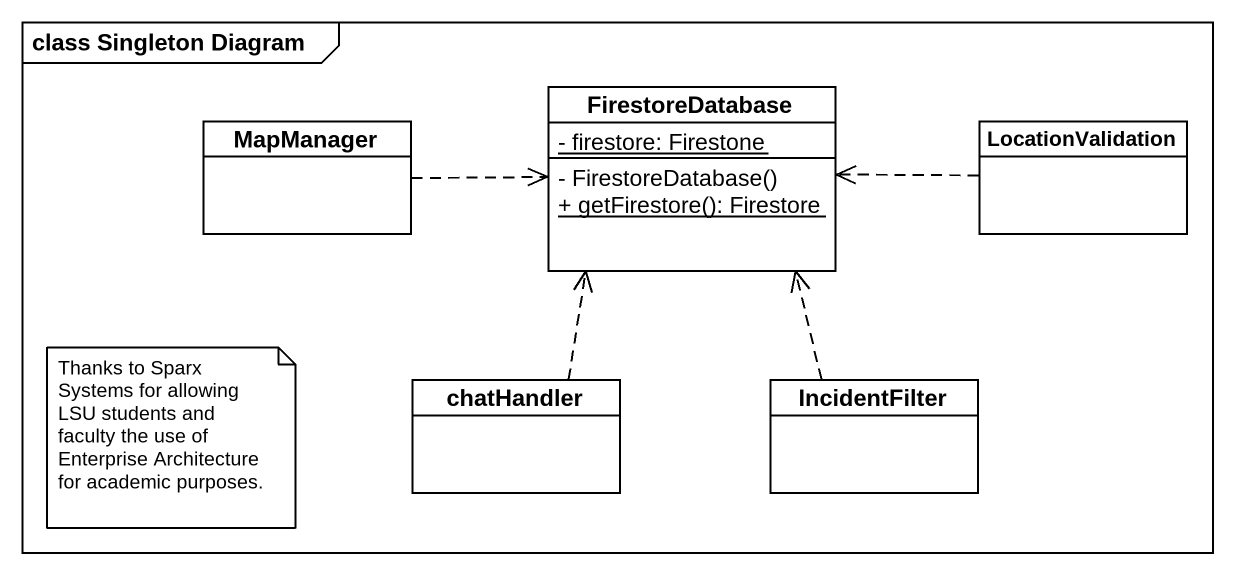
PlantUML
@startuml
mainframe class Singleton Diagram
hide circle
hide empty members
skinparam classAttributeIconSize 0
class FirestoreDatabase {
  {static} - firestore: Firestone
  - FirestoreDatabase()
  {static} + getFirestore(): Firestore
}
class MapManager
class LocationValidation
class chatHandler
class IncidentFilter
MapManager .right.> FirestoreDatabase
LocationValidation .left.> FirestoreDatabase
chatHandler .up.> FirestoreDatabase
IncidentFilter .up.> FirestoreDatabase
note as N1
  Thanks to Sparx Systems for allowing LSU students and faculty the use of Enterprise Architecture for academic purposes.
end note
@enduml
